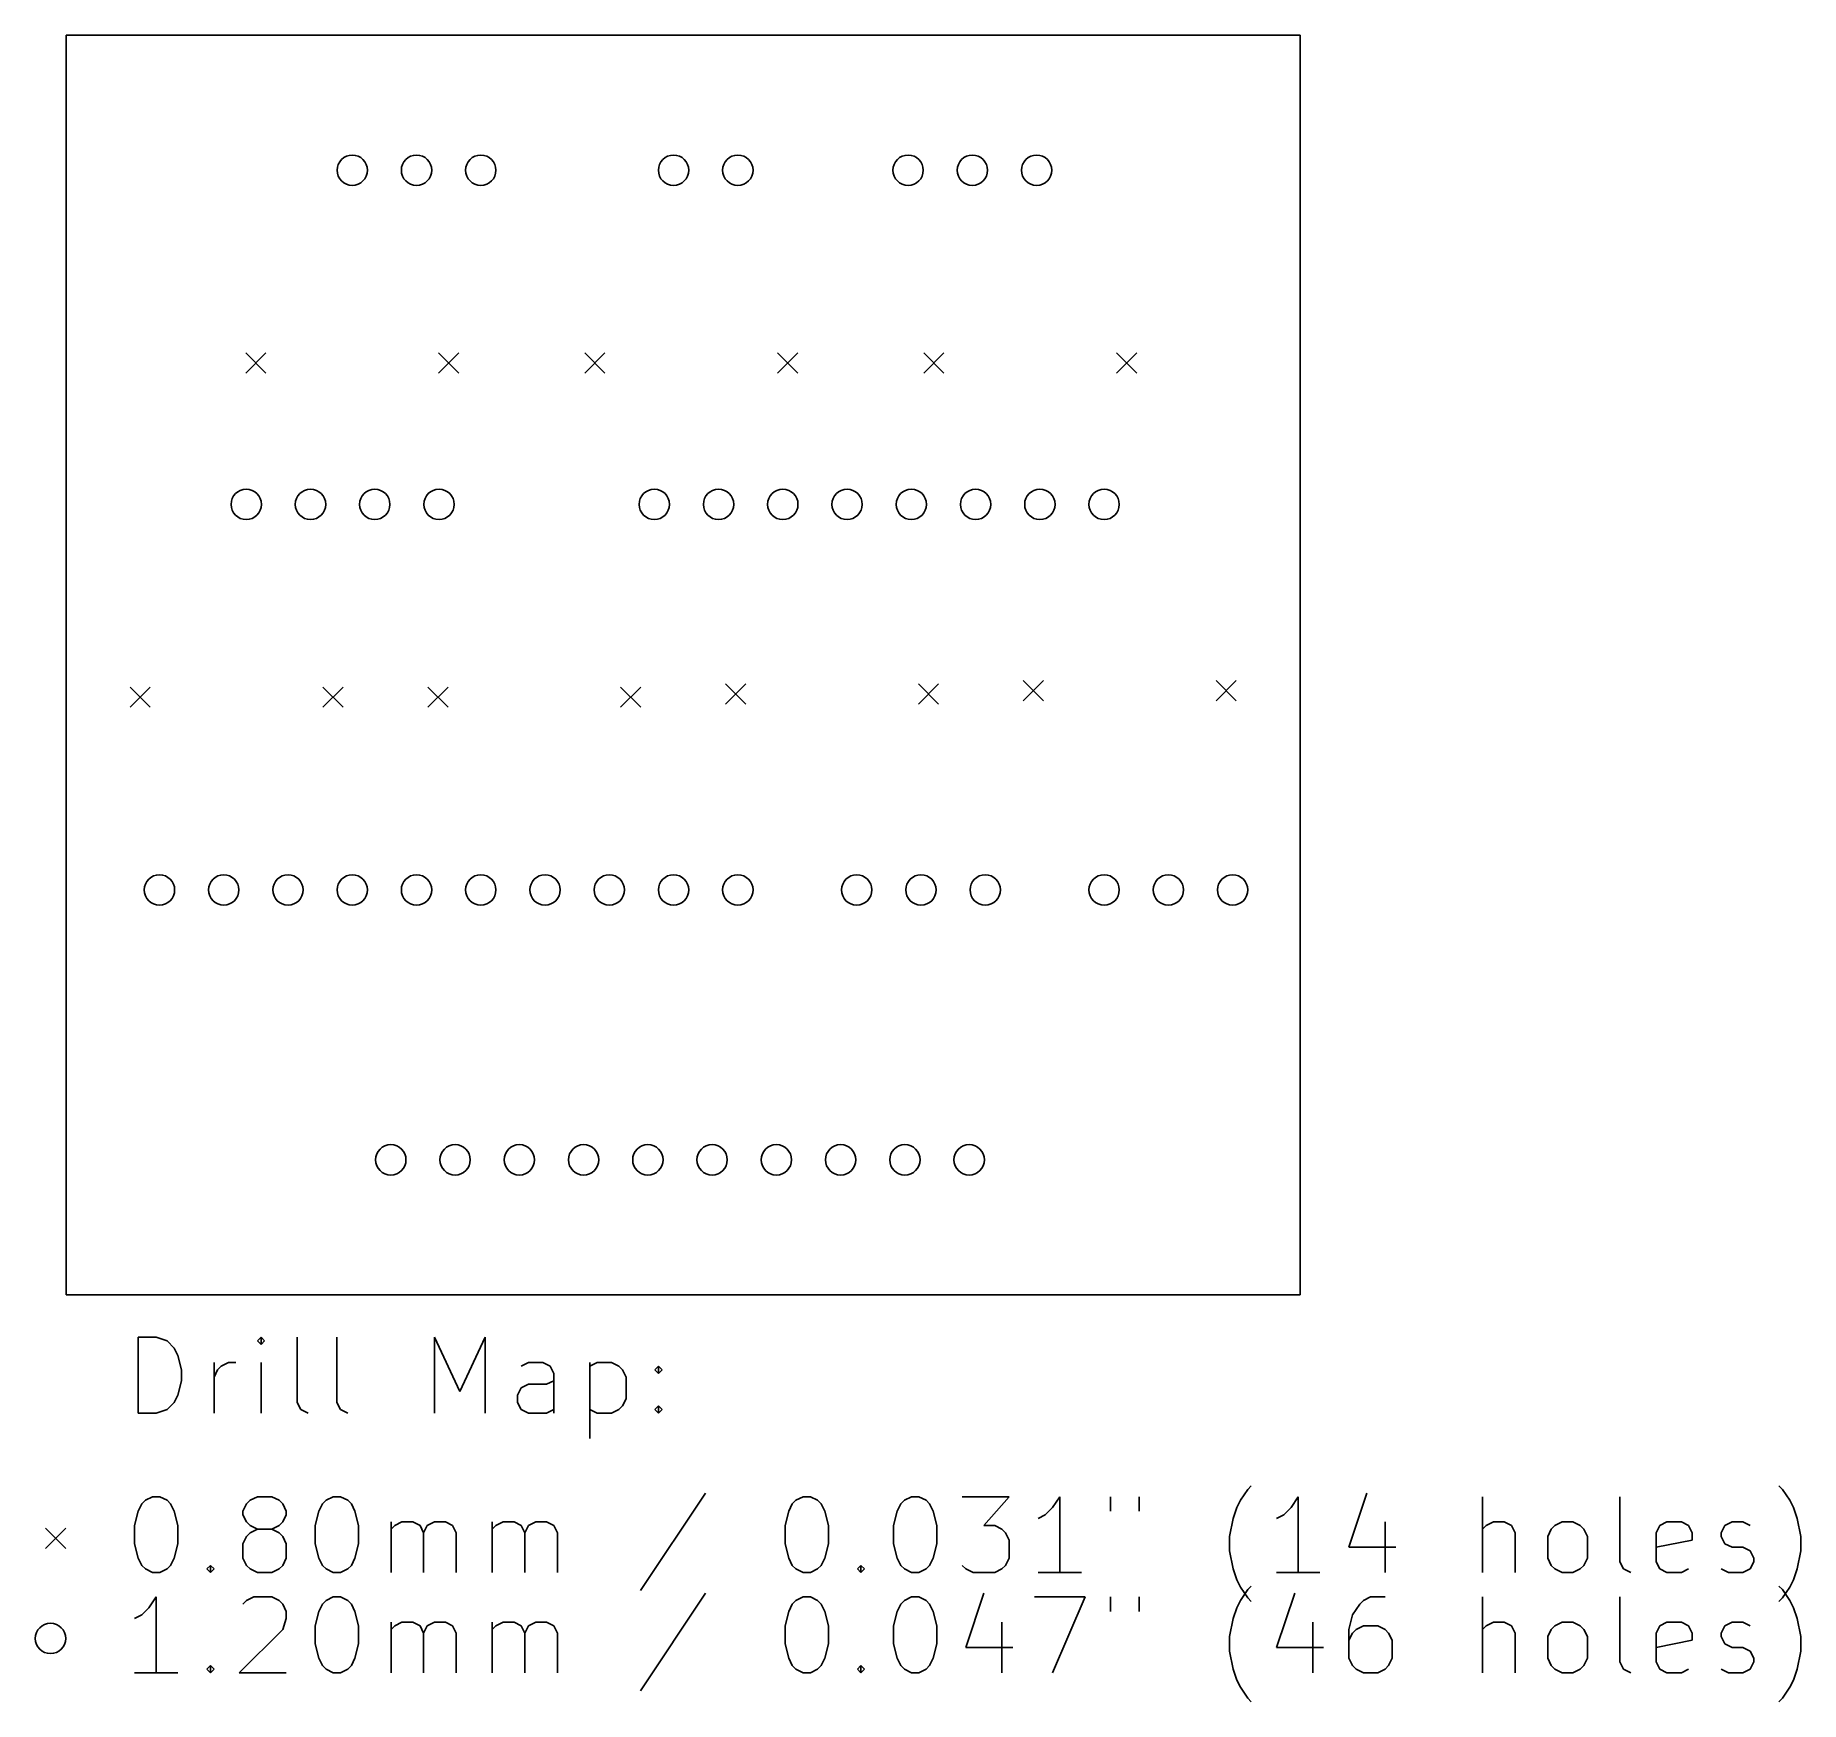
# Model space of a CAD drawing. Extents: x 131.9 to 201.7, y -154.8 to -88.9.
import ezdxf

# ---------------------------------------------------------------- set-up
doc = ezdxf.new("R2010")
doc.units = 0
doc.layers.add('BLACK', color=7, linetype='CONTINUOUS')

msp = doc.modelspace()

# ---------------------------------------------------------------- linework, layer by layer
at = {"layer": 'BLACK', "linetype": 'CONTINUOUS'}
for p, q in [((133.096, -88.9), (133.096, -138.684)), ((133.096, -88.9), (181.864, -88.9)), ((181.864, -88.9), (181.864, -138.684)), ((140.189, -101.454), (140.989, -102.254)), ((140.989, -101.454), (140.189, -102.254)), ((147.809, -101.454), (148.609, -102.254)), ((148.609, -101.454), (147.809, -102.254)), ((153.588, -101.454), (154.388, -102.254)), ((154.388, -101.454), (153.588, -102.254)), ((161.208, -101.454), (162.008, -102.254)), ((162.008, -101.454), (161.208, -102.254)), ((166.986, -101.454), (167.786, -102.254)), ((167.786, -101.454), (166.986, -102.254)), ((174.606, -101.454), (175.406, -102.254)), ((175.406, -101.454), (174.606, -102.254)), ((170.923, -114.408), (171.723, -115.208)), ((171.723, -114.408), (170.923, -115.208)), ((178.543, -114.408), (179.343, -115.208)), ((179.343, -114.408), (178.543, -115.208)), ((135.617, -114.662), (136.417, -115.462)), ((136.417, -114.662), (135.617, -115.462)), ((143.237, -114.662), (144.037, -115.462)), ((144.037, -114.662), (143.237, -115.462)), ((147.386, -114.662), (148.186, -115.462)), ((148.186, -114.662), (147.386, -115.462)), ((155.006, -114.662), (155.806, -115.462)), ((155.806, -114.662), (155.006, -115.462)), ((159.154, -114.535), (159.954, -115.335)), ((159.954, -114.535), (159.154, -115.335)), ((166.774, -114.535), (167.574, -115.335)), ((167.574, -114.535), (166.774, -115.335)), ((181.864, -138.684), (133.096, -138.684)), ((135.935, -143.366), (135.935, -140.366)), ((135.935, -140.366), (136.65, -140.366)), ((136.65, -140.366), (137.078, -140.509)), ((137.078, -140.509), (137.364, -140.795)), ((137.364, -140.795), (137.507, -141.08)), ((140.792, -140.366), (140.65, -140.509)), ((140.65, -140.509), (140.792, -140.652)), ((140.935, -140.509), (140.792, -140.366)), ((140.792, -140.366), (140.792, -140.652)), ((140.792, -140.652), (140.935, -140.509)), ((142.221, -142.938), (142.221, -140.366)), ((143.792, -142.938), (143.792, -140.366)), ((147.65, -143.366), (147.65, -140.366)), ((147.65, -140.366), (148.65, -142.509)), ((148.65, -142.509), (149.65, -140.366)), ((149.65, -140.366), (149.65, -143.366)), ((137.507, -141.08), (137.65, -141.652)), ((138.935, -143.366), (138.935, -141.366)), ((139.078, -141.652), (139.221, -141.509)), ((139.221, -141.509), (139.507, -141.366)), ((139.507, -141.366), (139.792, -141.366)), ((140.792, -143.366), (140.792, -141.366)), ((151.364, -141.366), (151.078, -141.509)), ((151.935, -141.366), (151.364, -141.366)), ((152.221, -141.509), (151.935, -141.366)), ((152.364, -141.795), (152.221, -141.509)), ((153.792, -141.366), (153.792, -144.366)), ((153.792, -141.509), (154.078, -141.366)), ((154.078, -141.366), (154.65, -141.366)), ((154.65, -141.366), (154.935, -141.509)), ((154.935, -141.509), (155.078, -141.652)), ((156.364, -141.652), (156.507, -141.509)), ((156.507, -141.509), (156.65, -141.652)), ((156.507, -141.509), (156.507, -141.795)), ((137.65, -142.08), (137.507, -142.652)), ((137.65, -141.652), (137.65, -142.08)), ((138.935, -141.938), (139.078, -141.652)), ((151.078, -142.366), (151.364, -142.223)), ((151.364, -142.223), (152.078, -142.223)), ((152.078, -142.223), (152.364, -142.08)), ((152.364, -143.366), (152.364, -141.795)), ((155.078, -141.652), (155.221, -141.938)), ((155.221, -141.938), (155.221, -142.795)), ((156.507, -141.795), (156.364, -141.652)), ((156.65, -141.652), (156.507, -141.795)), ((137.364, -142.938), (137.078, -143.223)), ((137.507, -142.652), (137.364, -142.938)), ((142.364, -143.223), (142.221, -142.938)), ((143.935, -143.223), (143.792, -142.938)), ((150.935, -142.652), (151.078, -142.366)), ((150.935, -142.938), (150.935, -142.652)), ((151.078, -143.223), (150.935, -142.938)), ((155.221, -142.795), (155.078, -143.08)), ((136.65, -143.366), (135.935, -143.366)), ((137.078, -143.223), (136.65, -143.366)), ((142.65, -143.366), (142.364, -143.223)), ((144.221, -143.366), (143.935, -143.223)), ((151.364, -143.366), (151.078, -143.223)), ((152.078, -143.366), (151.364, -143.366)), ((152.364, -143.223), (152.078, -143.366)), ((154.078, -143.366), (153.792, -143.223)), ((154.65, -143.366), (154.078, -143.366)), ((154.935, -143.223), (154.65, -143.366)), ((155.078, -143.08), (154.935, -143.223)), ((156.364, -143.223), (156.507, -143.08)), ((156.507, -143.366), (156.364, -143.223)), ((156.507, -143.08), (156.65, -143.223)), ((156.507, -143.08), (156.507, -143.366)), ((156.65, -143.223), (156.507, -143.366)), ((158.364, -146.523), (155.792, -150.38)), ((179.507, -146.809), (179.792, -146.38)), ((179.792, -146.38), (179.935, -146.238)), ((184.507, -146.523), (183.792, -148.666)), ((200.935, -146.38), (200.792, -146.238)), ((201.221, -146.809), (200.935, -146.38)), ((135.935, -147.238), (136.078, -146.952)), ((136.078, -146.952), (136.221, -146.809)), ((136.221, -146.809), (136.507, -146.666)), ((136.507, -146.666), (136.792, -146.666)), ((136.792, -146.666), (137.078, -146.809)), ((137.078, -146.809), (137.221, -146.952)), ((137.221, -146.952), (137.364, -147.238)), ((140.078, -147.238), (140.221, -146.952)), ((140.221, -146.952), (140.364, -146.809)), ((140.364, -146.809), (140.65, -146.666)), ((140.65, -146.666), (141.221, -146.666)), ((141.221, -146.666), (141.507, -146.809)), ((141.507, -146.809), (141.65, -146.952)), ((141.65, -146.952), (141.792, -147.238)), ((143.078, -147.238), (143.221, -146.952)), ((143.221, -146.952), (143.364, -146.809)), ((143.364, -146.809), (143.65, -146.666)), ((143.65, -146.666), (143.935, -146.666)), ((143.935, -146.666), (144.221, -146.809)), ((144.221, -146.809), (144.364, -146.952)), ((144.364, -146.952), (144.507, -147.238)), ((161.65, -147.238), (161.792, -146.952)), ((161.792, -146.952), (161.935, -146.809)), ((161.935, -146.809), (162.221, -146.666)), ((162.221, -146.666), (162.507, -146.666)), ((162.507, -146.666), (162.792, -146.809)), ((162.792, -146.809), (162.935, -146.952)), ((162.935, -146.952), (163.078, -147.238)), ((165.935, -147.238), (166.078, -146.952)), ((166.078, -146.952), (166.221, -146.809)), ((166.221, -146.809), (166.507, -146.666)), ((166.507, -146.666), (166.792, -146.666)), ((166.792, -146.666), (167.078, -146.809)), ((167.078, -146.809), (167.221, -146.952)), ((167.221, -146.952), (167.364, -147.238)), ((168.507, -146.666), (170.364, -146.666)), ((170.364, -146.666), (169.364, -147.809)), ((172.078, -147.095), (171.792, -147.38)), ((172.364, -146.666), (172.078, -147.095)), ((172.364, -149.666), (172.364, -146.666)), ((174.364, -146.666), (174.364, -147.238)), ((175.507, -146.666), (175.507, -147.238)), ((179.221, -147.523), (179.364, -147.095)), ((179.364, -147.095), (179.507, -146.809)), ((181.507, -147.095), (181.221, -147.38)), ((181.792, -146.666), (181.507, -147.095)), ((181.792, -149.666), (181.792, -146.666)), ((189.078, -149.666), (189.078, -146.666)), ((194.507, -149.238), (194.507, -146.666)), ((201.364, -147.095), (201.221, -146.809)), ((201.507, -147.523), (201.364, -147.095)), ((132.271, -147.909), (133.071, -148.709)), ((133.071, -147.909), (132.271, -148.709)), ((135.792, -147.809), (135.935, -147.238)), ((135.792, -148.523), (135.792, -147.809)), ((137.364, -147.238), (137.507, -147.809)), ((137.507, -147.809), (137.507, -148.523)), ((140.078, -147.38), (140.078, -147.238)), ((140.221, -147.666), (140.078, -147.38)), ((140.364, -147.809), (140.221, -147.666)), ((140.65, -147.952), (140.364, -147.809)), ((141.507, -147.809), (141.221, -147.952)), ((141.65, -147.666), (141.507, -147.809)), ((141.792, -147.38), (141.65, -147.666)), ((141.792, -147.238), (141.792, -147.38)), ((142.935, -147.809), (143.078, -147.238)), ((142.935, -148.523), (142.935, -147.809)), ((144.507, -147.238), (144.65, -147.809)), ((144.65, -147.809), (144.65, -148.523)), ((145.935, -149.666), (145.935, -147.666)), ((145.935, -147.952), (146.078, -147.809)), ((146.078, -147.809), (146.364, -147.666)), ((146.364, -147.666), (146.792, -147.666)), ((146.792, -147.666), (147.078, -147.809)), ((147.078, -147.809), (147.221, -148.095)), ((147.221, -148.095), (147.364, -147.809)), ((147.364, -147.809), (147.65, -147.666)), ((147.65, -147.666), (148.078, -147.666)), ((148.078, -147.666), (148.364, -147.809)), ((148.364, -147.809), (148.507, -148.095)), ((149.935, -149.666), (149.935, -147.666)), ((149.935, -147.952), (150.078, -147.809)), ((150.078, -147.809), (150.364, -147.666)), ((150.364, -147.666), (150.792, -147.666)), ((150.792, -147.666), (151.078, -147.809)), ((151.078, -147.809), (151.221, -148.095)), ((151.221, -148.095), (151.364, -147.809)), ((151.364, -147.809), (151.65, -147.666)), ((151.65, -147.666), (152.078, -147.666)), ((152.078, -147.666), (152.364, -147.809)), ((152.364, -147.809), (152.507, -148.095)), ((161.507, -147.809), (161.65, -147.238)), ((161.507, -148.523), (161.507, -147.809)), ((163.078, -147.238), (163.221, -147.809)), ((163.221, -147.809), (163.221, -148.523)), ((165.792, -147.809), (165.935, -147.238)), ((165.792, -148.523), (165.792, -147.809)), ((167.364, -147.238), (167.507, -147.809)), ((167.507, -147.809), (167.507, -148.523)), ((169.364, -147.809), (169.792, -147.809)), ((169.792, -147.809), (170.078, -147.952)), ((171.792, -147.38), (171.507, -147.523)), ((179.078, -148.238), (179.221, -147.523)), ((181.221, -147.38), (180.935, -147.523)), ((185.221, -147.666), (185.221, -149.666)), ((189.221, -147.809), (189.078, -147.952)), ((189.507, -147.666), (189.221, -147.809)), ((189.935, -147.666), (189.507, -147.666)), ((190.221, -147.809), (189.935, -147.666)), ((190.364, -148.095), (190.221, -147.809)), ((191.792, -147.952), (191.935, -147.809)), ((191.935, -147.809), (192.221, -147.666)), ((192.221, -147.666), (192.65, -147.666)), ((192.65, -147.666), (192.935, -147.809)), ((192.935, -147.809), (193.078, -147.952)), ((195.935, -148.095), (196.078, -147.809)), ((196.078, -147.809), (196.364, -147.666)), ((196.364, -147.666), (196.935, -147.666)), ((196.935, -147.666), (197.221, -147.809)), ((197.221, -147.809), (197.364, -148.095)), ((198.507, -148.095), (198.65, -147.809)), ((198.65, -147.809), (198.935, -147.666)), ((198.935, -147.666), (199.364, -147.666)), ((199.364, -147.666), (199.65, -147.809)), ((201.65, -148.238), (201.507, -147.523)), ((135.935, -149.095), (135.792, -148.523)), ((137.507, -148.523), (137.364, -149.095)), ((140.221, -148.238), (140.078, -148.523)), ((140.078, -148.523), (140.078, -149.095)), ((140.364, -148.095), (140.221, -148.238)), ((140.65, -147.952), (140.364, -148.095)), ((141.221, -147.952), (140.65, -147.952)), ((141.507, -148.095), (141.221, -147.952)), ((141.65, -148.238), (141.507, -148.095)), ((141.792, -148.523), (141.65, -148.238)), ((141.792, -149.095), (141.792, -148.523)), ((143.078, -149.095), (142.935, -148.523)), ((144.65, -148.523), (144.507, -149.095)), ((147.221, -148.095), (147.221, -149.666)), ((148.507, -148.095), (148.507, -149.666)), ((151.221, -148.095), (151.221, -149.666)), ((152.507, -148.095), (152.507, -149.666)), ((161.65, -149.095), (161.507, -148.523)), ((163.221, -148.523), (163.078, -149.095)), ((165.935, -149.095), (165.792, -148.523)), ((167.507, -148.523), (167.364, -149.095)), ((170.078, -147.952), (170.221, -148.095)), ((170.221, -148.095), (170.364, -148.38)), ((170.364, -148.38), (170.364, -149.095)), ((179.078, -148.809), (179.078, -148.238)), ((190.364, -149.666), (190.364, -148.095)), ((191.65, -148.238), (191.792, -147.952)), ((191.65, -149.095), (191.65, -148.238)), ((193.078, -147.952), (193.221, -148.238)), ((193.221, -148.238), (193.221, -149.095)), ((195.935, -149.238), (195.935, -148.095)), ((197.364, -148.38), (195.935, -148.666)), ((197.364, -148.095), (197.364, -148.38)), ((198.507, -148.238), (198.507, -148.095)), ((198.65, -148.523), (198.507, -148.238)), ((198.935, -148.666), (198.65, -148.523)), ((201.65, -148.809), (201.65, -148.238)), ((136.078, -149.38), (135.935, -149.095)), ((137.364, -149.095), (137.221, -149.38)), ((140.078, -149.095), (140.221, -149.38)), ((141.65, -149.38), (141.792, -149.095)), ((143.221, -149.38), (143.078, -149.095)), ((144.507, -149.095), (144.364, -149.38)), ((161.792, -149.38), (161.65, -149.095)), ((163.078, -149.095), (162.935, -149.38)), ((166.078, -149.38), (165.935, -149.095)), ((167.364, -149.095), (167.221, -149.38)), ((170.364, -149.095), (170.221, -149.38)), ((179.221, -149.523), (179.078, -148.809)), ((183.792, -148.666), (185.65, -148.666)), ((191.792, -149.38), (191.65, -149.095)), ((193.221, -149.095), (193.078, -149.38)), ((194.65, -149.523), (194.507, -149.238)), ((196.078, -149.523), (195.935, -149.238)), ((199.364, -148.666), (198.935, -148.666)), ((199.65, -148.809), (199.364, -148.666)), ((199.792, -149.095), (199.65, -148.809)), ((199.65, -149.523), (199.792, -149.238)), ((199.792, -149.238), (199.792, -149.095)), ((201.507, -149.523), (201.65, -148.809)), ((136.221, -149.523), (136.078, -149.38)), ((136.507, -149.666), (136.221, -149.523)), ((136.792, -149.666), (136.507, -149.666)), ((137.078, -149.523), (136.792, -149.666)), ((137.221, -149.38), (137.078, -149.523)), ((138.65, -149.523), (138.792, -149.38)), ((138.792, -149.666), (138.65, -149.523)), ((138.792, -149.38), (138.935, -149.523)), ((138.792, -149.38), (138.792, -149.666)), ((138.935, -149.523), (138.792, -149.666)), ((140.221, -149.38), (140.364, -149.523)), ((140.364, -149.523), (140.65, -149.666)), ((140.65, -149.666), (141.221, -149.666)), ((141.221, -149.666), (141.507, -149.523)), ((141.507, -149.523), (141.65, -149.38)), ((143.364, -149.523), (143.221, -149.38)), ((143.65, -149.666), (143.364, -149.523)), ((143.935, -149.666), (143.65, -149.666)), ((144.221, -149.523), (143.935, -149.666)), ((144.364, -149.38), (144.221, -149.523)), ((161.935, -149.523), (161.792, -149.38)), ((162.221, -149.666), (161.935, -149.523)), ((162.507, -149.666), (162.221, -149.666)), ((162.792, -149.523), (162.507, -149.666)), ((162.935, -149.38), (162.792, -149.523)), ((164.364, -149.523), (164.507, -149.38)), ((164.507, -149.666), (164.364, -149.523)), ((164.507, -149.38), (164.65, -149.523)), ((164.507, -149.38), (164.507, -149.666)), ((164.65, -149.523), (164.507, -149.666)), ((166.221, -149.523), (166.078, -149.38)), ((166.507, -149.666), (166.221, -149.523)), ((166.792, -149.666), (166.507, -149.666)), ((167.078, -149.523), (166.792, -149.666)), ((167.221, -149.38), (167.078, -149.523)), ((168.65, -149.523), (168.507, -149.38)), ((168.935, -149.666), (168.65, -149.523)), ((169.792, -149.666), (168.935, -149.666)), ((170.078, -149.523), (169.792, -149.666)), ((170.221, -149.38), (170.078, -149.523)), ((173.221, -149.666), (171.507, -149.666)), ((179.364, -149.952), (179.221, -149.523)), ((179.507, -150.238), (179.364, -149.952)), ((182.65, -149.666), (180.935, -149.666)), ((191.935, -149.523), (191.792, -149.38)), ((192.221, -149.666), (191.935, -149.523)), ((192.65, -149.666), (192.221, -149.666)), ((192.935, -149.523), (192.65, -149.666)), ((193.078, -149.38), (192.935, -149.523)), ((194.935, -149.666), (194.65, -149.523)), ((196.364, -149.666), (196.078, -149.523)), ((196.935, -149.666), (196.364, -149.666)), ((197.221, -149.523), (196.935, -149.666)), ((198.507, -149.523), (198.792, -149.666)), ((198.792, -149.666), (199.364, -149.666)), ((199.364, -149.666), (199.65, -149.523)), ((201.221, -150.238), (201.364, -149.952)), ((201.364, -149.952), (201.507, -149.523)), ((136.65, -150.626), (136.364, -151.055)), ((136.65, -153.626), (136.65, -150.626)), ((140.221, -150.769), (140.507, -150.626)), ((140.507, -150.626), (141.221, -150.626)), ((141.221, -150.626), (141.507, -150.769)), ((143.364, -150.769), (143.65, -150.626)), ((143.65, -150.626), (143.935, -150.626)), ((143.935, -150.626), (144.221, -150.769)), ((158.364, -150.483), (155.792, -154.34)), ((161.935, -150.769), (162.221, -150.626)), ((162.221, -150.626), (162.507, -150.626)), ((162.507, -150.626), (162.792, -150.769)), ((166.221, -150.769), (166.507, -150.626)), ((166.507, -150.626), (166.792, -150.626)), ((166.792, -150.626), (167.078, -150.769)), ((169.364, -150.483), (168.65, -152.626)), ((171.364, -150.626), (173.364, -150.626)), ((173.364, -150.626), (172.078, -153.626)), ((174.364, -150.626), (174.364, -151.198)), ((175.507, -150.626), (175.507, -151.198)), ((179.792, -150.666), (179.507, -150.238)), ((179.507, -150.769), (179.792, -150.34)), ((179.792, -150.34), (179.935, -150.198)), ((179.935, -150.809), (179.792, -150.666)), ((181.65, -150.483), (180.935, -152.626)), ((184.65, -150.626), (184.364, -150.769)), ((185.221, -150.626), (184.65, -150.626)), ((189.078, -153.626), (189.078, -150.626)), ((194.507, -153.198), (194.507, -150.626)), ((200.935, -150.34), (200.792, -150.198)), ((200.792, -150.809), (200.935, -150.666)), ((200.935, -150.666), (201.221, -150.238)), ((201.221, -150.769), (200.935, -150.34)), ((136.078, -151.34), (135.792, -151.483)), ((136.364, -151.055), (136.078, -151.34)), ((140.078, -150.912), (140.221, -150.769)), ((141.507, -150.769), (141.65, -150.912)), ((141.65, -150.912), (141.792, -151.198)), ((141.792, -151.198), (141.792, -151.483)), ((142.935, -151.769), (143.078, -151.198)), ((143.078, -151.198), (143.221, -150.912)), ((143.221, -150.912), (143.364, -150.769)), ((144.221, -150.769), (144.364, -150.912)), ((144.364, -150.912), (144.507, -151.198)), ((144.507, -151.198), (144.65, -151.769)), ((161.507, -151.769), (161.65, -151.198)), ((161.65, -151.198), (161.792, -150.912)), ((161.792, -150.912), (161.935, -150.769)), ((162.792, -150.769), (162.935, -150.912)), ((162.935, -150.912), (163.078, -151.198)), ((163.078, -151.198), (163.221, -151.769)), ((165.792, -151.769), (165.935, -151.198)), ((165.935, -151.198), (166.078, -150.912)), ((166.078, -150.912), (166.221, -150.769)), ((167.078, -150.769), (167.221, -150.912)), ((167.221, -150.912), (167.364, -151.198)), ((167.364, -151.198), (167.507, -151.769)), ((179.221, -151.483), (179.364, -151.055)), ((179.364, -151.055), (179.507, -150.769)), ((183.935, -151.34), (183.792, -151.912)), ((184.221, -150.912), (183.935, -151.34)), ((184.364, -150.769), (184.221, -150.912)), ((201.364, -151.055), (201.221, -150.769)), ((201.507, -151.483), (201.364, -151.055)), ((141.65, -151.912), (139.935, -153.626)), ((141.792, -151.483), (141.65, -151.912)), ((142.935, -152.483), (142.935, -151.769)), ((144.65, -151.769), (144.65, -152.483)), ((145.935, -153.626), (145.935, -151.626)), ((145.935, -151.912), (146.078, -151.769)), ((146.078, -151.769), (146.364, -151.626)), ((146.364, -151.626), (146.792, -151.626)), ((146.792, -151.626), (147.078, -151.769)), ((147.078, -151.769), (147.221, -152.055)), ((147.221, -152.055), (147.364, -151.769)), ((147.221, -152.055), (147.221, -153.626)), ((147.364, -151.769), (147.65, -151.626)), ((147.65, -151.626), (148.078, -151.626)), ((148.078, -151.626), (148.364, -151.769)), ((148.364, -151.769), (148.507, -152.055)), ((148.507, -152.055), (148.507, -153.626)), ((149.935, -153.626), (149.935, -151.626)), ((149.935, -151.912), (150.078, -151.769)), ((150.078, -151.769), (150.364, -151.626)), ((150.364, -151.626), (150.792, -151.626)), ((150.792, -151.626), (151.078, -151.769)), ((151.078, -151.769), (151.221, -152.055)), ((151.221, -152.055), (151.364, -151.769)), ((151.221, -152.055), (151.221, -153.626)), ((151.364, -151.769), (151.65, -151.626)), ((151.65, -151.626), (152.078, -151.626)), ((152.078, -151.626), (152.364, -151.769)), ((152.364, -151.769), (152.507, -152.055)), ((152.507, -152.055), (152.507, -153.626)), ((161.507, -152.483), (161.507, -151.769)), ((163.221, -151.769), (163.221, -152.483)), ((165.792, -152.483), (165.792, -151.769)), ((167.507, -151.769), (167.507, -152.483)), ((170.078, -151.626), (170.078, -153.626)), ((179.078, -152.198), (179.221, -151.483)), ((182.364, -151.626), (182.364, -153.626)), ((183.792, -151.912), (183.792, -153.055)), ((183.935, -152.055), (183.792, -152.34)), ((184.078, -151.912), (183.935, -152.055)), ((184.364, -151.769), (184.078, -151.912)), ((184.935, -151.769), (184.364, -151.769)), ((185.221, -151.912), (184.935, -151.769)), ((185.364, -152.055), (185.221, -151.912)), ((185.507, -152.34), (185.364, -152.055)), ((189.221, -151.769), (189.078, -151.912)), ((189.507, -151.626), (189.221, -151.769)), ((189.935, -151.626), (189.507, -151.626)), ((190.221, -151.769), (189.935, -151.626)), ((190.364, -152.055), (190.221, -151.769)), ((190.364, -153.626), (190.364, -152.055)), ((191.65, -152.198), (191.792, -151.912)), ((191.792, -151.912), (191.935, -151.769)), ((191.935, -151.769), (192.221, -151.626)), ((192.221, -151.626), (192.65, -151.626)), ((192.65, -151.626), (192.935, -151.769)), ((192.935, -151.769), (193.078, -151.912)), ((193.078, -151.912), (193.221, -152.198)), ((195.935, -152.055), (196.078, -151.769)), ((195.935, -153.198), (195.935, -152.055)), ((196.078, -151.769), (196.364, -151.626)), ((196.364, -151.626), (196.935, -151.626)), ((196.935, -151.626), (197.221, -151.769)), ((197.221, -151.769), (197.364, -152.055)), ((197.364, -152.055), (197.364, -152.34)), ((198.507, -152.055), (198.65, -151.769)), ((198.507, -152.198), (198.507, -152.055)), ((198.65, -151.769), (198.935, -151.626)), ((198.935, -151.626), (199.364, -151.626)), ((199.364, -151.626), (199.65, -151.769)), ((201.65, -152.198), (201.507, -151.483)), ((143.078, -153.055), (142.935, -152.483)), ((144.65, -152.483), (144.507, -153.055)), ((161.65, -153.055), (161.507, -152.483)), ((163.221, -152.483), (163.078, -153.055)), ((165.935, -153.055), (165.792, -152.483)), ((167.507, -152.483), (167.364, -153.055)), ((168.65, -152.626), (170.507, -152.626)), ((179.078, -152.769), (179.078, -152.198)), ((179.221, -153.483), (179.078, -152.769)), ((180.935, -152.626), (182.792, -152.626)), ((185.507, -153.055), (185.507, -152.34)), ((191.65, -153.055), (191.65, -152.198)), ((193.221, -152.198), (193.221, -153.055)), ((197.364, -152.34), (195.935, -152.626)), ((198.65, -152.483), (198.507, -152.198)), ((198.935, -152.626), (198.65, -152.483)), ((199.364, -152.626), (198.935, -152.626)), ((199.65, -152.769), (199.364, -152.626)), ((199.792, -153.055), (199.65, -152.769)), ((201.507, -153.483), (201.65, -152.769)), ((201.65, -152.769), (201.65, -152.198)), ((138.65, -153.483), (138.792, -153.34)), ((138.792, -153.626), (138.65, -153.483)), ((138.792, -153.34), (138.935, -153.483)), ((138.792, -153.34), (138.792, -153.626)), ((138.935, -153.483), (138.792, -153.626)), ((143.221, -153.34), (143.078, -153.055)), ((143.364, -153.483), (143.221, -153.34)), ((143.65, -153.626), (143.364, -153.483)), ((144.221, -153.483), (143.935, -153.626)), ((144.364, -153.34), (144.221, -153.483)), ((144.507, -153.055), (144.364, -153.34)), ((161.792, -153.34), (161.65, -153.055)), ((161.935, -153.483), (161.792, -153.34)), ((162.221, -153.626), (161.935, -153.483)), ((162.792, -153.483), (162.507, -153.626)), ((162.935, -153.34), (162.792, -153.483)), ((163.078, -153.055), (162.935, -153.34)), ((164.364, -153.483), (164.507, -153.34)), ((164.507, -153.626), (164.364, -153.483)), ((164.507, -153.34), (164.65, -153.483)), ((164.507, -153.34), (164.507, -153.626)), ((164.65, -153.483), (164.507, -153.626)), ((166.078, -153.34), (165.935, -153.055)), ((166.221, -153.483), (166.078, -153.34)), ((166.507, -153.626), (166.221, -153.483)), ((167.078, -153.483), (166.792, -153.626)), ((167.221, -153.34), (167.078, -153.483)), ((167.364, -153.055), (167.221, -153.34)), ((179.364, -153.912), (179.221, -153.483)), ((183.792, -153.055), (183.935, -153.34)), ((183.935, -153.34), (184.078, -153.483)), ((184.078, -153.483), (184.364, -153.626)), ((184.935, -153.626), (185.221, -153.483)), ((185.221, -153.483), (185.364, -153.34)), ((185.364, -153.34), (185.507, -153.055)), ((191.792, -153.34), (191.65, -153.055)), ((191.935, -153.483), (191.792, -153.34)), ((192.221, -153.626), (191.935, -153.483)), ((192.935, -153.483), (192.65, -153.626)), ((193.078, -153.34), (192.935, -153.483)), ((193.221, -153.055), (193.078, -153.34)), ((194.65, -153.483), (194.507, -153.198)), ((194.935, -153.626), (194.65, -153.483)), ((196.078, -153.483), (195.935, -153.198)), ((196.364, -153.626), (196.078, -153.483)), ((197.221, -153.483), (196.935, -153.626)), ((198.507, -153.483), (198.792, -153.626)), ((199.364, -153.626), (199.65, -153.483)), ((199.65, -153.483), (199.792, -153.198)), ((199.792, -153.198), (199.792, -153.055)), ((201.364, -153.912), (201.507, -153.483)), ((137.507, -153.626), (135.792, -153.626)), ((139.935, -153.626), (141.792, -153.626)), ((143.935, -153.626), (143.65, -153.626)), ((162.507, -153.626), (162.221, -153.626)), ((166.792, -153.626), (166.507, -153.626)), ((179.507, -154.198), (179.364, -153.912)), ((179.792, -154.626), (179.507, -154.198)), ((184.364, -153.626), (184.935, -153.626)), ((192.65, -153.626), (192.221, -153.626)), ((196.935, -153.626), (196.364, -153.626)), ((198.792, -153.626), (199.364, -153.626)), ((200.935, -154.626), (201.221, -154.198)), ((201.221, -154.198), (201.364, -153.912)), ((179.935, -154.769), (179.792, -154.626)), ((200.792, -154.769), (200.935, -154.626))]:
    msp.add_line(p, q, dxfattribs=at)
at = {"layer": 'BLACK'}
for centre in [(144.399, -94.234), (146.939, -94.234), (149.479, -94.234), (157.099, -94.234), (159.639, -94.234), (166.37, -94.234), (168.91, -94.234), (171.45, -94.234), (140.208, -107.442), (142.748, -107.442), (145.288, -107.442), (147.828, -107.442), (156.337, -107.442), (158.877, -107.442), (161.417, -107.442), (163.957, -107.442), (166.497, -107.442), (169.037, -107.442), (171.577, -107.442), (174.117, -107.442), (136.779, -122.682), (139.319, -122.682), (141.859, -122.682), (144.399, -122.682), (146.939, -122.682), (149.479, -122.682), (152.019, -122.682), (154.559, -122.682), (157.099, -122.682), (159.639, -122.682), (164.338, -122.682), (166.878, -122.682), (169.418, -122.682), (174.117, -122.682), (176.657, -122.682), (179.197, -122.682), (145.923, -133.35), (148.463, -133.35), (151.003, -133.35), (153.543, -133.35), (156.083, -133.35), (158.623, -133.35), (161.163, -133.35), (163.703, -133.35), (166.243, -133.35), (168.783, -133.35), (132.471, -152.269)]:
    msp.add_circle(centre, 0.6, dxfattribs=at)

doc.saveas('drawing.dxf')
